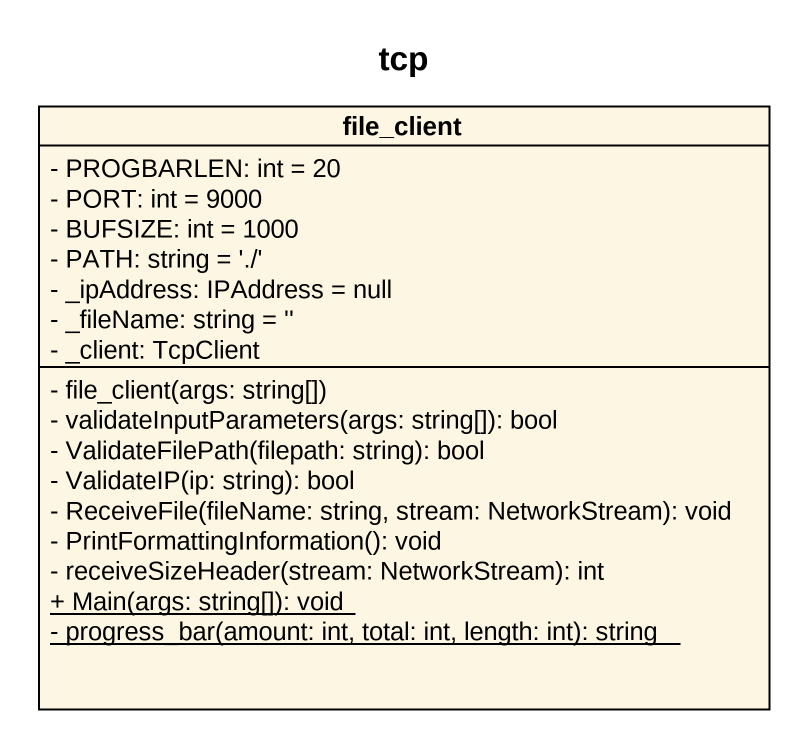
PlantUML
@startuml
title tcp
hide circle
hide empty members
skinparam classAttributeIconSize 0
class file_client {
  - PROGBARLEN: int = 20
  - PORT: int = 9000
  - BUFSIZE: int = 1000
  - PATH: string = './'
  - _ipAddress: IPAddress = null
  - _fileName: string = ''
  - _client: TcpClient
  - file_client(args: string[])
  - validateInputParameters(args: string[]): bool
  - ValidateFilePath(filepath: string): bool
  - ValidateIP(ip: string): bool
  - ReceiveFile(fileName: string, stream: NetworkStream): void
  - PrintFormattingInformation(): void
  - receiveSizeHeader(stream: NetworkStream): int
  {static} + Main(args: string[]): void
  {static} - progress_bar(amount: int, total: int, length: int): string
}
@enduml
